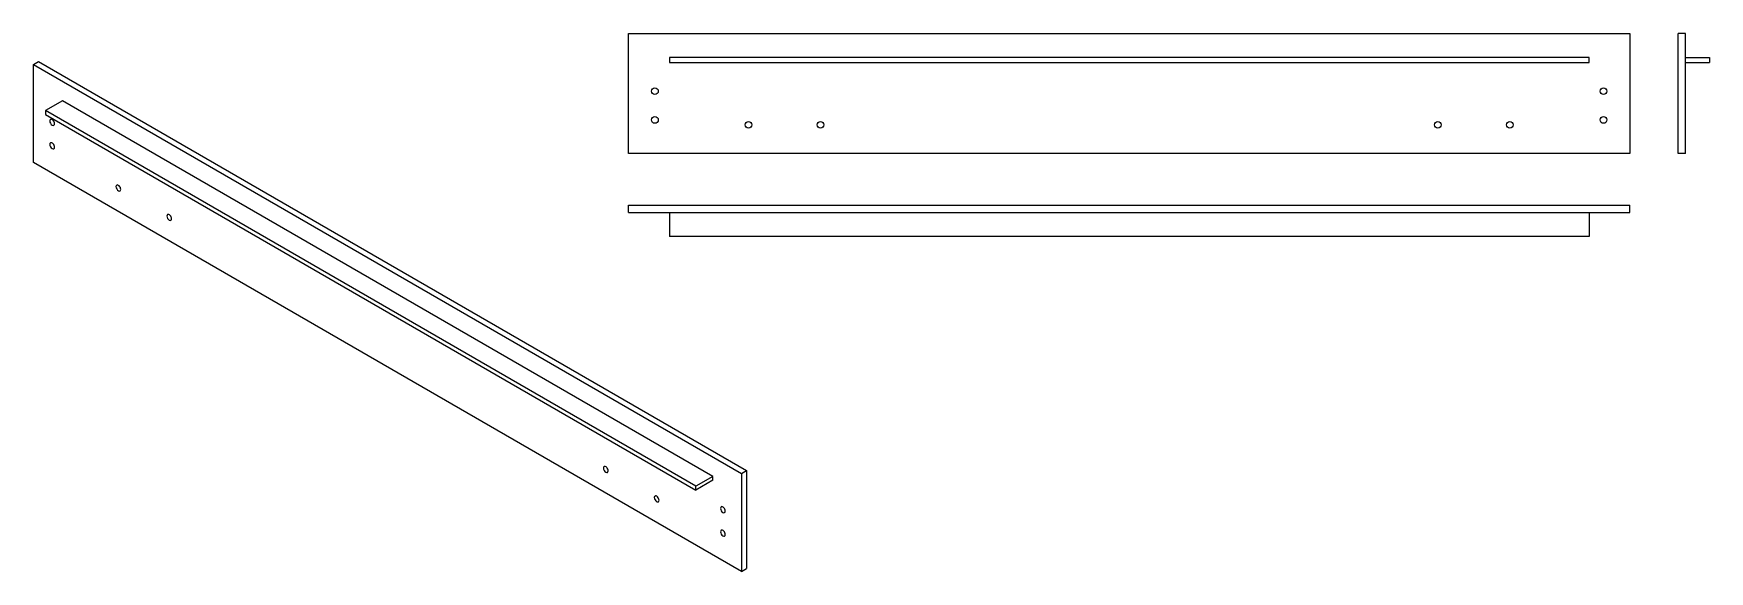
# Model space of a CAD drawing. Header units: millimetres. Extents: x -2134 to 1357, y -890 to 230.
import ezdxf

# ---------------------------------------------------------------- set-up
doc = ezdxf.new("R2010")
doc.units = ezdxf.units.MM
for name, color, linetype in [('ProjItem197', 7, 'CONTINUOUS'), ('ProjItem198', 7, 'CONTINUOUS'), ('ProjItem199', 7, 'CONTINUOUS'), ('ProjItem200', 7, 'CONTINUOUS')]:
    doc.layers.add(name, color=color, linetype=linetype)

msp = doc.modelspace()

# ---------------------------------------------------------------- linework, layer by layer
at = {"layer": 'ProjItem197'}
for p, q in [((-894.5, 230), (1191.5, 230)), ((-894.5, -20), (-894.5, 230)), ((1191.5, 230), (1191.5, -20)), ((1106.5, 180), (-809.5, 180)), ((-809.5, 180), (-809.5, 170)), ((1106.5, 170), (1106.5, 180)), ((-809.5, 170), (1106.5, 170)), ((1191.5, -20), (-894.5, -20))]:
    msp.add_line(p, q, dxfattribs=at)
for centre in [(-839.5, 110), (1136.5, 110), (-839.5, 50), (-644.5, 40), (-494.5, 40), (791.5, 40), (941.5, 40), (1136.5, 50)]:
    msp.add_circle(centre, 7, dxfattribs=at)
at = {"layer": 'ProjItem198'}
for p, q in [((-2134.11, 165.504), (-2123.51, 171.628)), ((-2134.11, 165.504), (-659.09, -686.101)), ((-2134.11, -38.6197), (-2134.11, 165.504)), ((-2123.51, 171.628), (-648.483, -679.978)), ((-2074.01, 89.9785), (-2109.37, 69.5661)), ((-719.194, -692.225), (-2074.01, 89.9785)), ((-754.549, -712.638), (-2109.37, 69.5661)), ((-2109.37, 69.5661), (-2109.37, 61.4011)), ((-2109.37, 61.4011), (-754.549, -720.803)), ((-659.09, -890.226), (-2134.11, -38.6197)), ((-719.194, -692.225), (-754.549, -712.638)), ((-719.194, -700.39), (-719.194, -692.225)), ((-659.09, -686.101), (-648.483, -679.978)), ((-659.09, -686.101), (-659.09, -890.226)), ((-648.483, -679.978), (-648.483, -884.102)), ((-719.194, -700.39), (-754.549, -720.803)), ((-754.549, -720.803), (-754.549, -712.638)), ((-659.09, -890.226), (-648.483, -884.102))]:
    msp.add_line(p, q, dxfattribs=at)
for centre, start_param, end_param in [((-2095.22, 45.0712), 0, 3.14159), ((-2095.22, 45.0712), 3.92699, 0), ((-2095.22, 45.0712), 3.14159, 3.92699), ((-2095.22, -3.9186), 0, 3.14159), ((-2095.22, -3.9186), 3.92699, 0), ((-2095.22, -3.9186), 3.14159, 3.92699), ((-1957.34, -91.692), 0, 3.14159), ((-1957.34, -91.692), 3.92699, 0), ((-1957.34, -91.692), 3.14159, 3.92699), ((-1851.27, -152.929), 0, 3.14159), ((-1851.27, -152.929), 3.92699, 0), ((-1851.27, -152.929), 3.14159, 3.92699), ((-941.932, -677.937), 0, 3.14159), ((-941.932, -677.937), 3.92699, 0), ((-941.932, -677.937), 3.14159, 3.92699), ((-835.866, -739.174), 0, 3.14159), ((-835.866, -739.174), 3.92699, 0), ((-835.866, -739.174), 3.14159, 3.92699), ((-697.981, -761.627), 0, 3.14159), ((-697.981, -761.627), 3.92699, 0), ((-697.981, -761.627), 3.14159, 3.92699), ((-697.981, -810.617), 0, 3.14159), ((-697.981, -810.617), 3.92699, 0), ((-697.981, -810.617), 3.14159, 3.92699)]:
    msp.add_ellipse(centre, major_axis=(-3.5, 6.0622), ratio=0.57735, start_param=start_param, end_param=end_param, dxfattribs=at)
at = {"layer": 'ProjItem199'}
for p, q in [((1307.41, 230), (1292.41, 230)), ((1292.41, -20), (1292.41, 230)), ((1307.41, -20), (1307.41, 230)), ((1307.41, 180), (1357.41, 180)), ((1357.41, 180), (1357.41, 170)), ((1307.41, 170), (1357.41, 170)), ((1307.41, -20), (1292.41, -20))]:
    msp.add_line(p, q, dxfattribs=at)
at = {"layer": 'ProjItem200'}
for p, q in [((-894.5, -142.519), (-894.5, -127.519)), ((-894.5, -127.519), (1191.5, -127.519)), ((1191.5, -142.519), (1191.5, -127.519)), ((-894.5, -142.519), (1191.5, -142.519)), ((-809.5, -142.519), (-809.5, -192.519)), ((1106.5, -142.519), (1106.5, -192.519)), ((1106.5, -192.519), (-809.5, -192.519))]:
    msp.add_line(p, q, dxfattribs=at)

doc.saveas('drawing.dxf')
